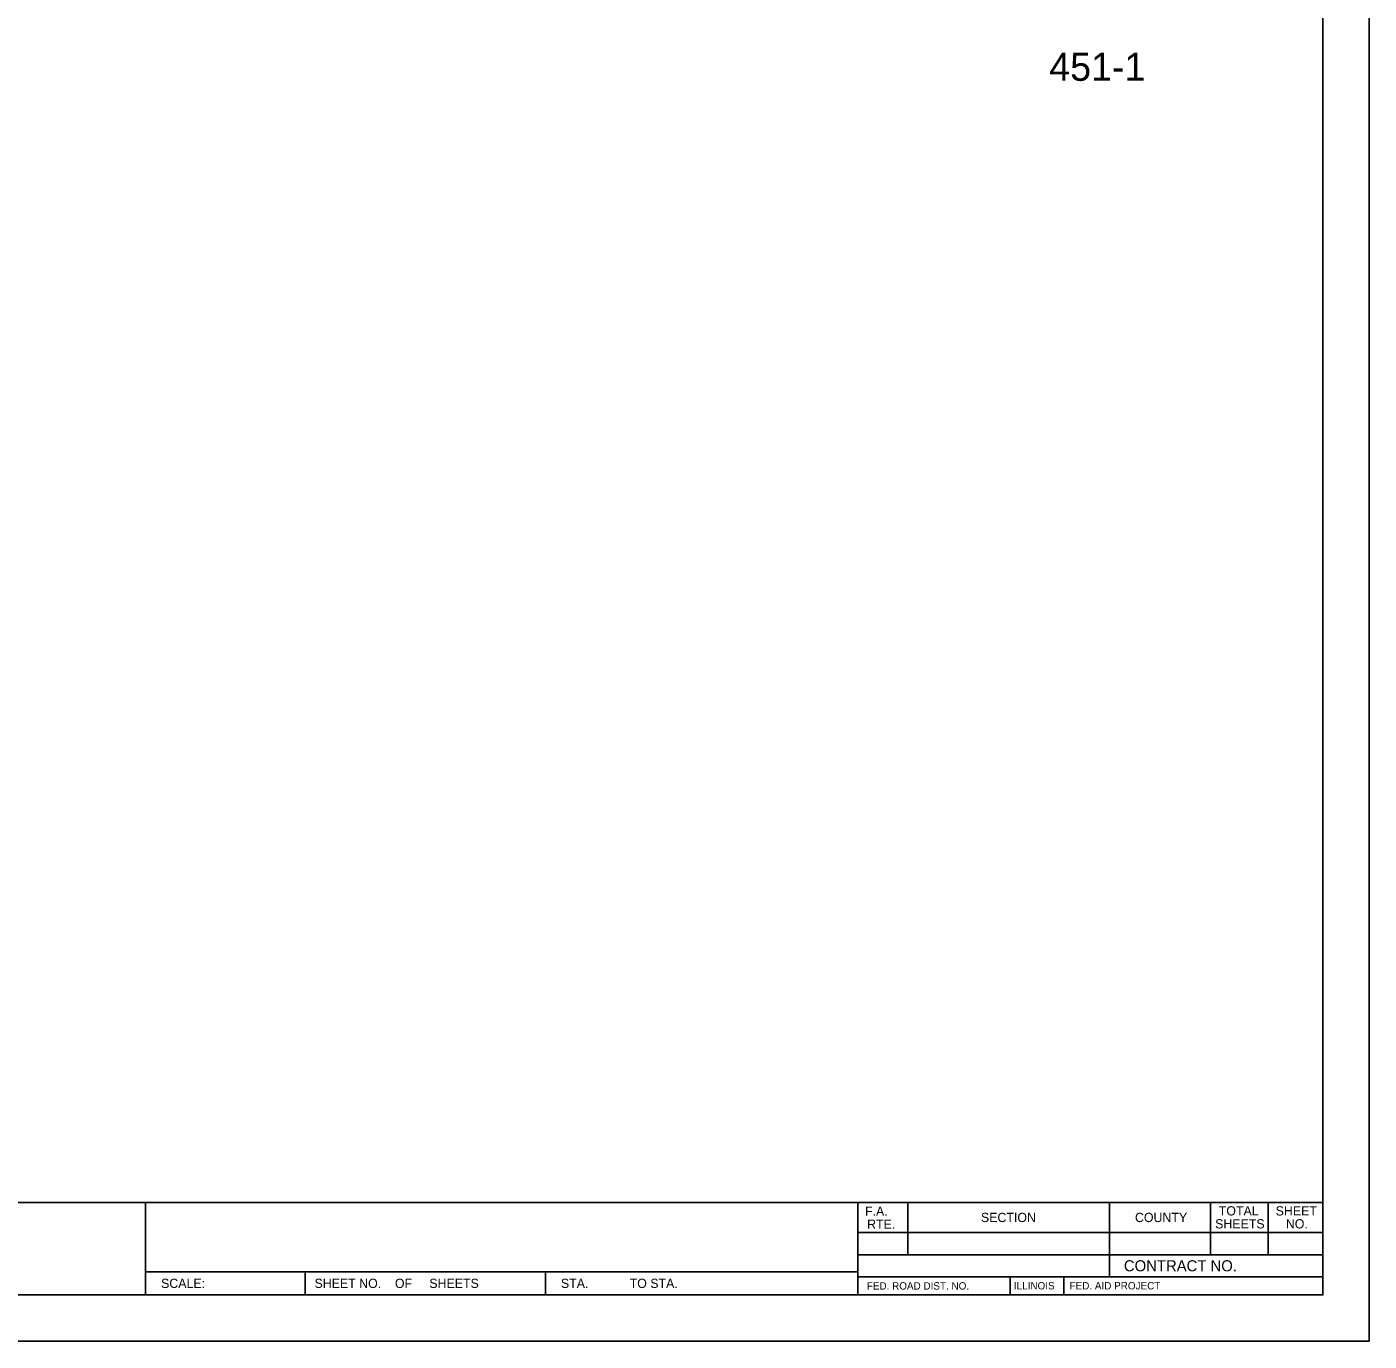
# Model space of a CAD drawing. Extents: x 1875357 to 1890680, y 2257528 to 2269761.
# Drawn here: x 1886532 to 1887257, y 2257796 to 2258507 of the extents above; entities that cross this region are included whole.
import ezdxf

# ---------------------------------------------------------------- set-up
doc = ezdxf.new("R2010")
doc.units = 0
for name, color, linetype in [('Level 1', 7, 'Continuous'), ('Sheets_50 Reference Boundary', 7, 'Continuous'), ('Sheets_General Details', 7, 'Continuous'), ('Sheets_Printer Plotting Border', 7, 'Continuous')]:
    doc.layers.add(name, color=color, linetype=linetype)

msp = doc.modelspace()

# ---------------------------------------------------------------- linework, layer by layer
at = {"layer": 'Sheets_50 Reference Boundary'}
msp.add_lwpolyline([(1885657.4, 2258871.38), (1887232.4, 2258871.38), (1887232.4, 2257871.39), (1885657.4, 2257871.39)], close=True, dxfattribs=at)
at = {"layer": 'Sheets_General Details'}
for p, q in [((1887257.4, 2257796.39), (1887257.4, 2258896.39)), ((1885657.4, 2257871.39), (1887232.4, 2257871.39)), ((1886596.12, 2257871.39), (1886596.12, 2257821.39)), ((1886981.12, 2257871.39), (1886981.12, 2257821.39)), ((1887008.12, 2257871.39), (1887008.12, 2257843.13)), ((1887117.12, 2257871.39), (1887117.12, 2257831.13)), ((1887171.73, 2257871.39), (1887171.73, 2257843.13)), ((1887202.77, 2257871.39), (1887202.77, 2257843.13)), ((1886981.12, 2257855.13), (1887232.4, 2257855.13)), ((1886981.12, 2257843.13), (1887232.4, 2257843.13)), ((1886596.12, 2257833.89), (1886981.12, 2257833.89)), ((1886682.4, 2257833.89), (1886682.4, 2257821.39)), ((1886812.4, 2257833.89), (1886812.4, 2257821.39)), ((1886981.12, 2257831.13), (1887232.4, 2257831.13)), ((1887063.48, 2257831.13), (1887063.48, 2257821.39)), ((1887092.48, 2257831.13), (1887092.48, 2257821.39)), ((1887257.4, 2257796.39), (1885557.4, 2257796.39))]:
    msp.add_line(p, q, dxfattribs=at)
msp.add_lwpolyline([(1885657.4, 2258871.39), (1887232.4, 2258871.39), (1887232.4, 2257821.39), (1885657.4, 2257821.39)], close=True, dxfattribs=at)
at = {"layer": 'Sheets_Printer Plotting Border'}
msp.add_lwpolyline([(1885557.4, 2257796.39), (1887257.4, 2257796.39), (1887257.4, 2258896.39), (1885557.4, 2258896.39)], close=True, dxfattribs=at)

# ---------------------------------------------------------------- texts
at = {"layer": 'Level 1'}
msp.add_text('451-1', height=15.18, dxfattribs=at).set_placement((1887084.56, 2258477.62))
at = {"layer": 'Sheets_General Details'}
for s, height, p in [('F.A. ', 5, (1886984.98, 2257864.14)), ('SECTION', 4.999, (1887047.63, 2257860.76)), ('COUNTY', 4.999, (1887130.85, 2257860.76)), ('TOTAL', 4.999, (1887176.15, 2257864.32)), ('SHEET', 4.999, (1887206.88, 2257864.32)), ('RTE.', 5, (1886986.13, 2257857.14)), ('SHEETS', 4.999, (1887174.18, 2257857.32)), ('NO.', 4.999, (1887212.39, 2257857.32)), ('CONTRACT NO.      ', 6, (1887124.89, 2257834.13)), ('SCALE:          ', 5, (1886604.58, 2257825.14)), ('SHEET NO.    OF     SHEETS', 5, (1886687.5, 2257825.14)), ('STA.            TO STA.            ', 5, (1886820.65, 2257825.14)), ('FED. ROAD DIST. NO.  ', 4, (1886985.95, 2257824.26)), ('ILLINOIS', 4, (1887065.44, 2257824.36)), ('FED. AID PROJECT', 4, (1887095.52, 2257824.36))]:
    msp.add_text(s, height=height, dxfattribs=at).set_placement(p)

doc.saveas('drawing.dxf')
